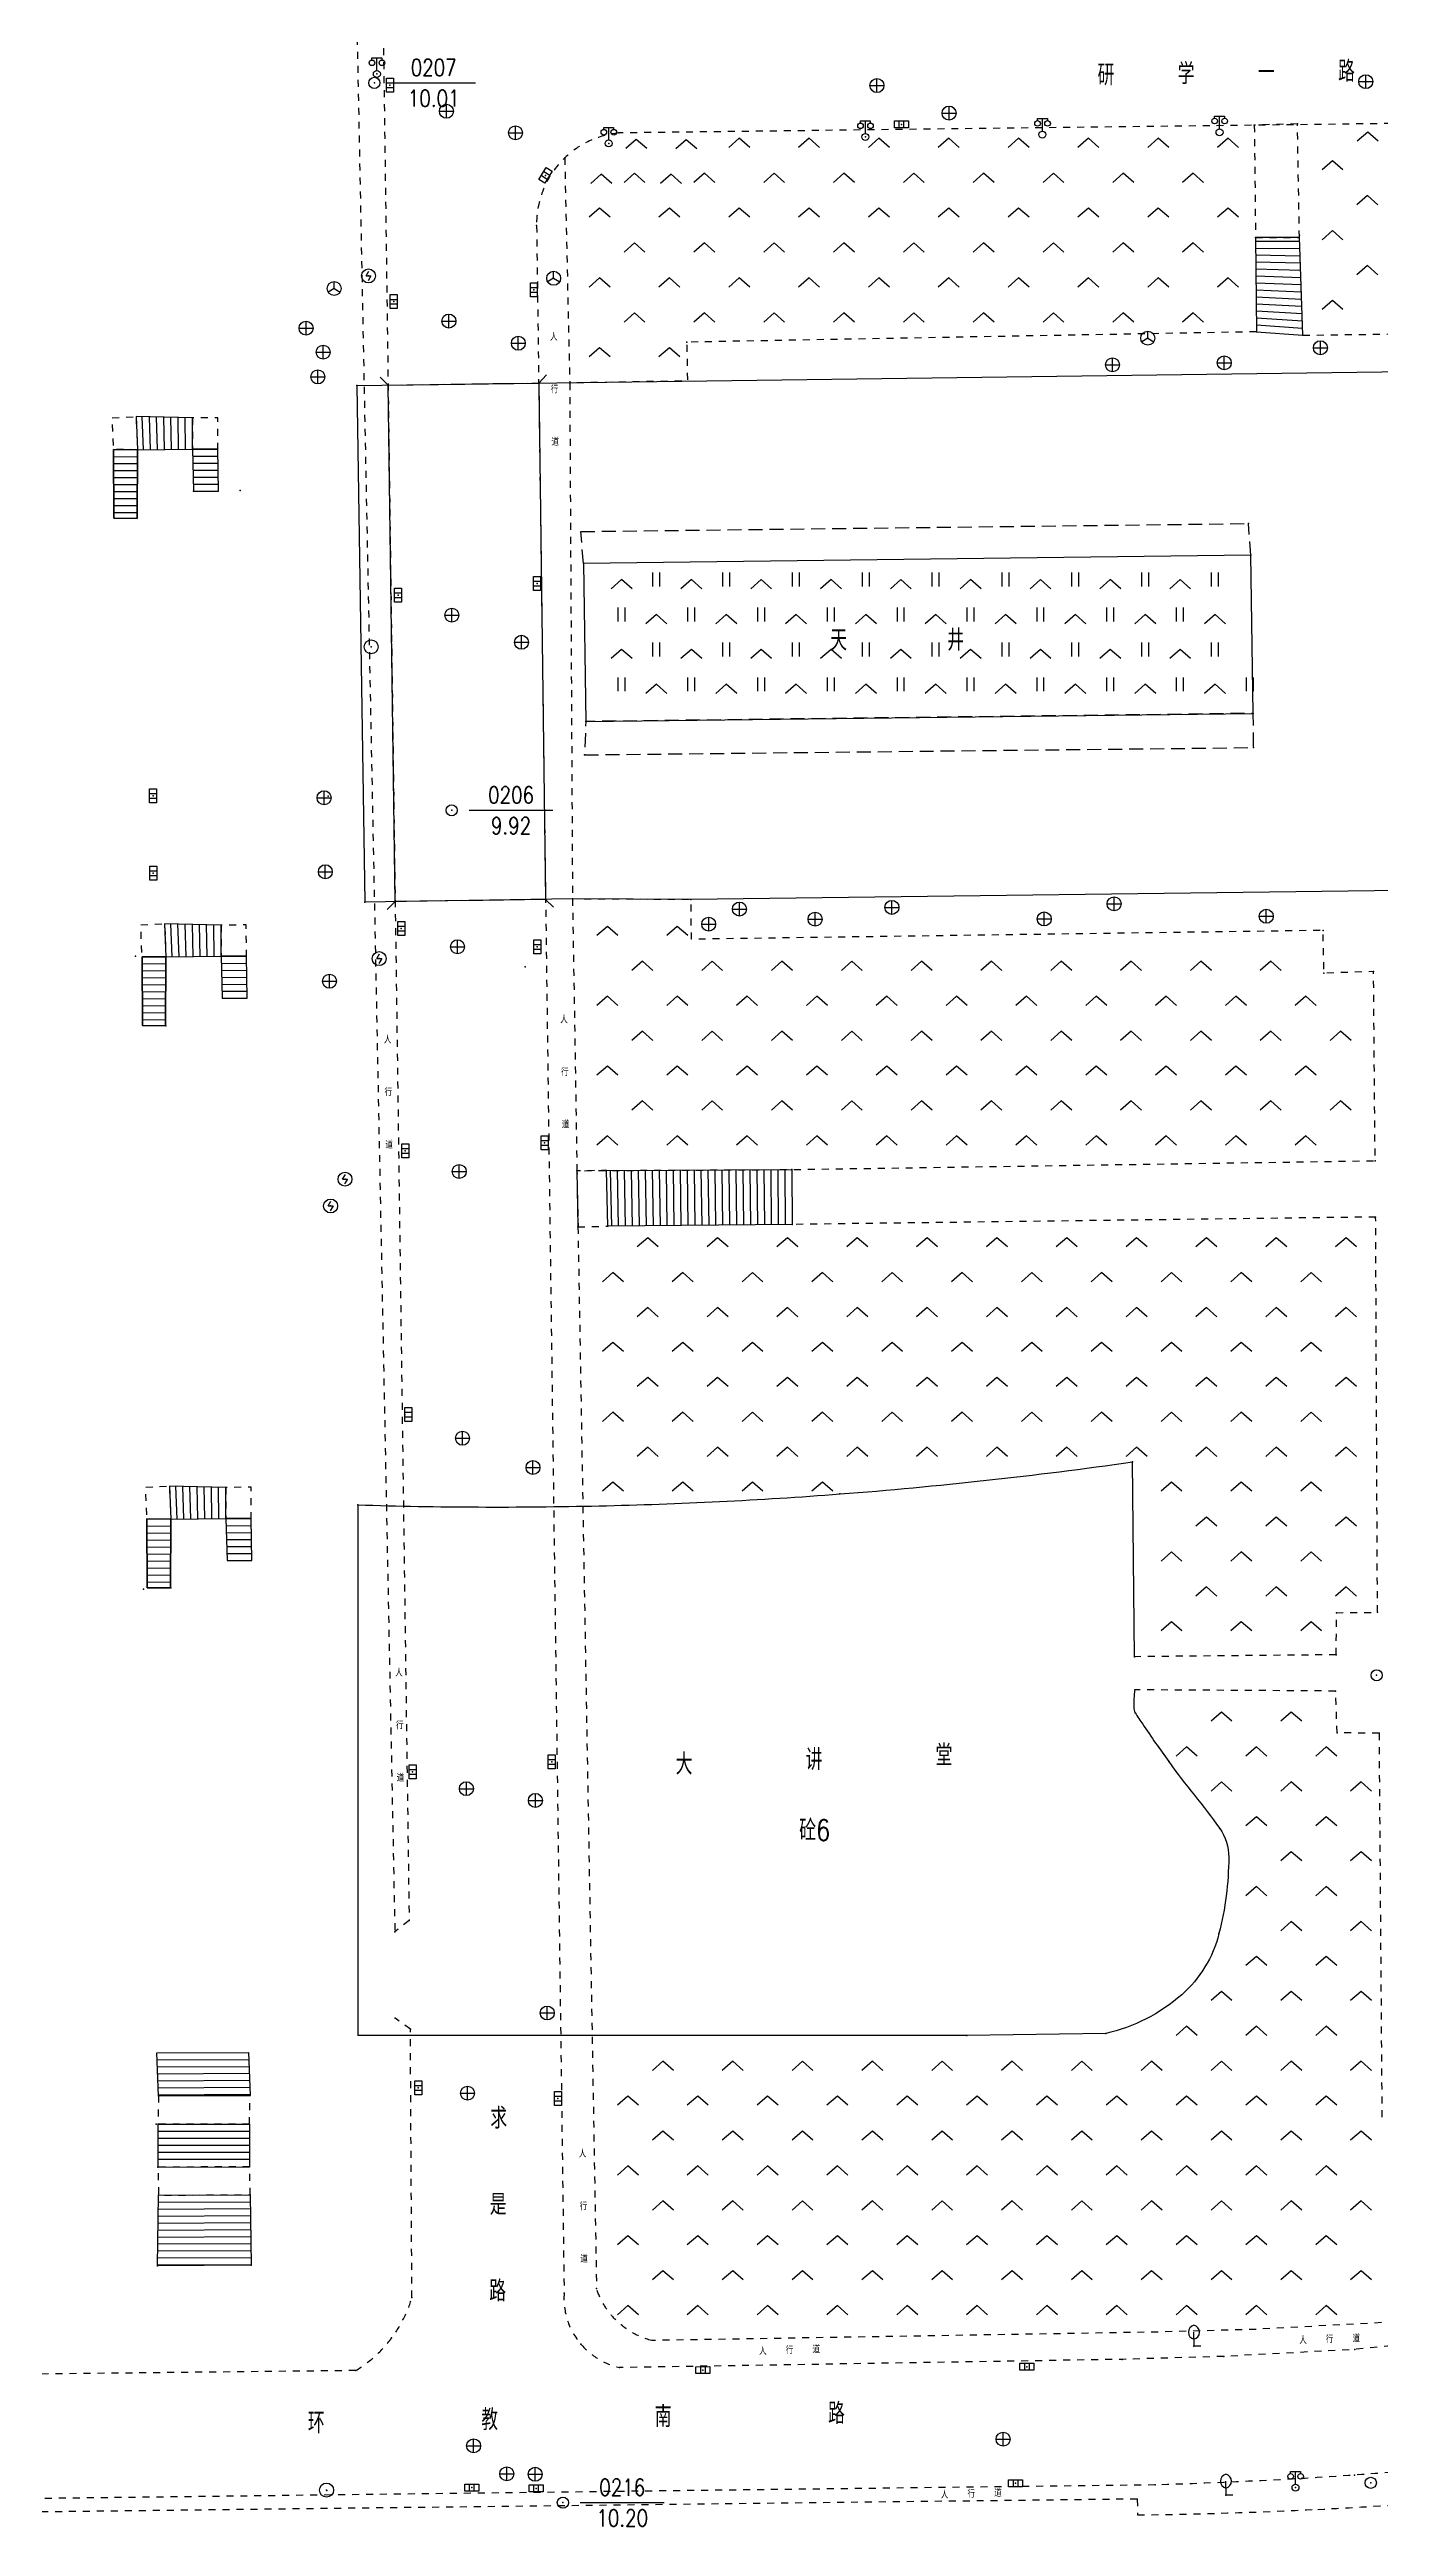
# Model space of a CAD drawing. Extents: x 940 to 2162, y 608 to 1562.
# Drawn here: x 1550 to 1645.3, y 707.8 to 885.1 of the extents above; entities that cross this region are included whole.
import ezdxf
from ezdxf.enums import TextEntityAlignment as Align

# ---------------------------------------------------------------- set-up
doc = ezdxf.new("R2010")
doc.units = 0
doc.header["$LTSCALE"] = 0.5
doc.header["$PDSIZE"] = 0.2
doc.linetypes.add('X5', pattern=[3, 2, -1])
doc.linetypes.add('X6', pattern=[2, 1, -1])
doc.layers.get('0').update_dxf_attribs({"linetype": 'CONTINUOUS'})
doc.layers.add('ASSIST', color=7, linetype='CONTINUOUS', plot=False)
for name, color, linetype in [('DLDW', 11, 'CONTINUOUS'), ('DLSS', 4, 'CONTINUOUS'), ('GXYZ', 2, 'CONTINUOUS'), ('JMD', 6, 'CONTINUOUS'), ('KZD', 1, 'CONTINUOUS'), ('ZBTZ', 3, 'CONTINUOUS'), ('ZDH', 1, 'CONTINUOUS')]:
    doc.layers.add(name, color=color, linetype=linetype)
doc.styles.add('HZ', font='rs.shx', dxfattribs={"width": 0.8, "bigfont": 'hztxt.shx'})

# ---------------------------------------------------------------- blocks, each defined once
blk = doc.blocks.new('gc041')
for p, q in [((-1, 0.5), (1, 0.5)), ((-1, -0.5), (-1, 0.5)), ((-0.33, 0.5), (-0.33, -0.5)), ((0.33, 0.5), (0.33, -0.5)), ((1, 0.5), (1, -0.5)), ((1, -0.5), (-1, -0.5))]:
    blk.add_line(p, q)
blk = doc.blocks.new('gc043')
for p, q in [((-1, 0), (1, 0)), ((0, -1), (0, 1))]:
    blk.add_line(p, q)
blk.add_circle((0, 0), 1)
blk = doc.blocks.new('gc050')
for p, q in [((-0.35, 0), (0.05, 0.69)), ((-0.35, 0), (0.35, 0)), ((0.35, 0), (-0.06, -0.69))]:
    blk.add_line(p, q)
blk.add_circle((0, 0), 1)
blk = doc.blocks.new('gc188')
blk.add_circle((0, 0), 1)
blk = doc.blocks.new('gc048')
for q in [(-0.87, -0.5), (0, 1), (0.87, -0.5)]:
    blk.add_line((0, 0), q)
blk.add_circle((0, 0), 1)
blk = doc.blocks.new('gc097')
for p, q in [((-0.7, 2), (-0.7, 2.3)), ((-0.7, 2.3), (0.7, 2.3)), ((0, 0.5), (0, 2.3)), ((0.7, 2.3), (0.7, 2))]:
    blk.add_line(p, q)
for centre, radius in [((-0.7, 1.6), 0.4), ((0, 0), 0.5), ((0.73, 1.6), 0.4)]:
    blk.add_circle(centre, radius)
blk = doc.blocks.new('gc143')
for p, q in [((0, 1), (0, 2)), ((0, 1), (0, 0)), ((1, 0), (0, 0))]:
    blk.add_line(p, q)
for centre, start, end in [((0.225, 2), 102.68038, 257.31962), ((-0.225, 2), 282.68038, 77.31962)]:
    blk.add_arc(centre, 1.025, start, end)
blk = doc.blocks.new('gc211')
for p, q in [((0, 0), (-1.5, -1.32)), ((1.5, -1.32), (0, 0))]:
    blk.add_line(p, q)
blk = doc.blocks.new('gc117')
blk.add_circle((0, 0), 0.8)
blk.add_point((0, 0))
blk = doc.blocks.new('gc121')
for p, q in [((-0.5, -1), (-0.5, 1)), ((0.5, -1), (0.5, 1))]:
    blk.add_line(p, q)

msp = doc.modelspace()

# ---------------------------------------------------------------- linework, layer by layer
at = {"linetype": 'Continuous'}
msp.add_line((1587.8, 804.82, 10.01), (1587.87, 800.8, 10.02), dxfattribs=at)
at = {"linetype": 'Continuous', "flags": 128}
for points, elevation in [([(1554.62, 856.46), (1554.64, 851.54), (1556.3, 851.53), (1556.33, 856.45)], 22.78), ([(1556.66, 820.15), (1556.68, 815.22), (1558.34, 815.21), (1558.37, 820.14)], 22.76), ([(1557.01, 779.89), (1557.03, 774.96), (1558.69, 774.95), (1558.72, 779.88)], 22.78)]:
    msp.add_lwpolyline(points, close=True, dxfattribs=dict(at, elevation=elevation))
at = {"layer": 'ASSIST', "linetype": 'Continuous', "flags": 128}
for points in [[(1636.39, 871.65), (1636.46, 864.89), (1639.78, 864.64), (1639.53, 871.65)], [(1574.27, 861.08), (1585.06, 861.22), (1585.55, 824.25), (1574.78, 824.09)], [(1558.37, 820.14), (1562.31, 820.18), (1562.31, 822.41), (1558.27, 822.5)], [(1589.92, 804.84), (1603.18, 804.91), (1603.21, 800.98), (1590.01, 800.85)], [(1557.76, 726.42), (1557.84, 731.48), (1564.4, 731.5), (1564.47, 726.46)]]:
    msp.add_lwpolyline(points, close=True, dxfattribs=at)
for points, elevation in [([(1556.33, 856.45), (1560.27, 856.49), (1560.26, 858.72), (1556.23, 858.82)], 0.02), ([(1554.64, 851.54), (1554.62, 856.46), (1556.33, 856.45), (1556.3, 851.53)], 10.16), ([(1560.27, 856.49), (1560.35, 853.48), (1562.13, 853.49), (1562.09, 856.5)], 10.16), ([(1556.68, 815.22), (1556.66, 820.15), (1558.37, 820.14), (1558.34, 815.21)], 10.14), ([(1562.31, 820.18), (1562.39, 817.17), (1564.18, 817.18), (1564.13, 820.19)], 10.14), ([(1558.72, 779.88), (1562.66, 779.92), (1562.65, 782.15), (1558.62, 782.24)], 0.02), ([(1557.03, 774.96), (1557.01, 779.89), (1558.72, 779.88), (1558.69, 774.95)], 10.16), ([(1562.66, 779.92), (1562.74, 776.91), (1564.52, 776.92), (1564.48, 779.93)], 10.16), ([(1557.84, 738.6), (1557.71, 741.67), (1564.27, 741.7), (1564.4, 738.62)], 14.38)]:
    msp.add_lwpolyline(points, close=True, dxfattribs=dict(at, elevation=elevation))
at = {"layer": 'DLSS', "linetype": 'X6'}
for p, q in [((1573.04, 951.19, 9.85), (1575.78, 751.14, 9.84)), ((1571.7, 903.93, 10.03), (1574.76, 750.33, 10)), ((1639.39, 879.78, 13.09), (1636.3, 879.69, 12.89)), ((1636.3, 879.69, 12.89), (1636.39, 871.65, 13.22)), ((1639.53, 871.65), (1639.39, 879.78, 13.09)), ((1586.92, 877.34, 9.83), (1587.28, 861.22, 11.56)), ((1584.91, 872.49, 9.89), (1586.88, 724.45, 9.89)), ((1636.39, 871.65, 13.22), (1639.53, 871.65)), ((1587.28, 861.22, 11.56), (1587.48, 824.28, 9.97)), ((1587.87, 800.8, 10.02), (1589.2, 724.79, 10.07)), ((1627.92, 709.72), (1627.94, 708.58))]:
    msp.add_line(p, q, dxfattribs=at)
at = {"layer": 'DLSS', "linetype": 'X6', "flags": 128}
for points in [[(1699.1, 880.44), (1590.79, 879.13)], [(1639.78, 864.64), (1647.67, 864.76), (1647.8, 867.96)], [(1558.37, 820.14), (1556.66, 820.15), (1556.56, 822.43), (1558.27, 822.5), (1558.37, 820.14)], [(1562.31, 822.41), (1562.31, 820.18), (1564.13, 820.19), (1564.12, 822.42), (1562.31, 822.41)], [(1587.87, 800.8), (1590.01, 800.85), (1589.92, 804.84), (1587.8, 804.82), (1587.88, 800.8)], [(1644.99, 801.51), (1603.21, 800.98)], [(1645.12, 773.21), (1644.99, 801.51)], [(1642.17, 770.17), (1642.18, 773.18), (1645.12, 773.21)], [(1642.17, 770.17), (1627.73, 770.03)], [(1642.12, 767.57), (1627.74, 767.66)], [(1645.23, 764.55), (1642.23, 764.58), (1642.12, 767.57)], [(1645.23, 764.55), (1645.44, 736.57)], [(1575.78, 751.14), (1574.76, 750.33)], [(1575.87, 743.35), (1574.79, 744.14)], [(1575.98, 724.14), (1575.87, 743.35)], [(1557.84, 738.6), (1557.79, 736.56)], [(1564.35, 736.56), (1564.4, 738.62), (1557.84, 738.6)], [(1564.35, 736.56), (1557.79, 736.56)], [(1564.4, 731.5), (1564.35, 733.51), (1557.79, 733.48), (1557.84, 731.48), (1564.4, 731.5)], [(1660.34, 723.78), (1645.8, 722.37), (1636.44, 721.87), (1629.15, 721.67), (1593.15, 721.07)], [(1571.96, 718.92), (1504.37, 718.17), (1500.28, 718.13)], [(1627.92, 709.72), (1496.26, 708.17)], [(1629.19, 710.73), (1504.77, 709.21), (1500.71, 709.2)]]:
    msp.add_lwpolyline(points, dxfattribs=at)
for points in [[(1590.79, 879.13, 0.083253), (1588.7, 878.56, 0.083253), (1586.92, 877.34, 0.103403), (1585.41, 875.12, 0.103403), (1584.91, 872.49)], [(1571.96, 718.92, 0.047682), (1573.36, 719.96, 0.047682), (1574.53, 721.25, 0.044389), (1575.38, 722.63, 0.044389), (1575.98, 724.14)], [(1586.88, 724.45, 0.096257), (1587.12, 722.51, 0.096257), (1588.08, 720.81, 0.080692), (1589.33, 719.75, 0.080692), (1590.85, 719.13)], [(1593.15, 721.07, -0.072632), (1591.64, 721.71, -0.072632), (1590.38, 722.75, -0.052461), (1589.68, 723.71, -0.052461), (1589.2, 724.79)], [(1659.09, 712.88, -0.005578), (1651.29, 712.07, -0.005578), (1643.48, 711.43, -0.00509), (1636.34, 711.01, -0.00509), (1629.19, 710.73)]]:
    msp.add_lwpolyline(points, format="xyb", dxfattribs=at)
for points, elevation in [([(1636.46, 864.89), (1595.66, 864.15), (1595.71, 861.38), (1587.28, 861.22)], 15.8), ([(1556.33, 856.45), (1554.62, 856.46), (1554.52, 858.74), (1556.23, 858.82), (1556.33, 856.45)], 0.02), ([(1560.26, 858.72), (1560.27, 856.49), (1562.09, 856.5), (1562.08, 858.73), (1560.26, 858.72)], 0.02), ([(1558.72, 779.88), (1557.01, 779.89), (1556.91, 782.17), (1558.62, 782.24), (1558.72, 779.88)], 0.02), ([(1562.65, 782.15), (1562.66, 779.92), (1564.48, 779.93), (1564.47, 782.16), (1562.65, 782.15)], 0.02), ([(1658.03, 721.83), (1643.49, 720.43), (1634.13, 719.93), (1626.85, 719.72), (1590.85, 719.13)], 10.22)]:
    msp.add_lwpolyline(points, dxfattribs=dict(at, elevation=elevation))
at = {"layer": 'DLSS', "linetype": 'X6', "elevation": 9.97, "flags": 128}
msp.add_lwpolyline([(1587.48, 824.28), (1587.8, 804.82), (1589.92, 804.84), (1603.18, 804.91), (1644.95, 805.54), (1644.84, 819.08), (1641.28, 818.97), (1641.23, 822.03), (1596, 821.4), (1595.96, 824.24)], close=True, dxfattribs=at)
at = {"layer": 'DLSS', "linetype": 'X6'}
msp.add_lwpolyline([(1663.59, 710.85, -0.005578), (1655.79, 710.04, -0.005578), (1647.98, 709.41, -0.00509), (1640.84, 708.98, -0.009185), (1627.94, 708.58)], format="xyb", dxfattribs=at)
at = {"layer": 'JMD', "linetype": 'Continuous'}
for p, q in [((1636.39, 871.65), (1636.46, 864.89)), ((1636.39, 871.39), (1639.53, 871.38)), ((1636.4, 870.89), (1639.55, 870.86)), ((1639.78, 864.64), (1639.53, 871.65)), ((1636.41, 870.39), (1639.57, 870.34)), ((1636.41, 869.89), (1639.59, 869.83)), ((1636.42, 869.39), (1639.61, 869.31)), ((1636.42, 868.89), (1639.63, 868.79)), ((1636.43, 868.39), (1639.65, 868.27)), ((1636.43, 867.89), (1639.66, 867.75)), ((1636.44, 867.39), (1639.68, 867.23)), ((1636.44, 866.89), (1639.7, 866.72)), ((1636.45, 866.39), (1639.72, 866.2)), ((1636.45, 865.89), (1639.74, 865.68)), ((1636.46, 865.39), (1639.76, 865.16)), ((1636.46, 864.89), (1639.78, 864.64)), ((1572.04, 861.05, 10.12), (1572.6, 824.06, 10.07)), ((1574.27, 861.08), (1573.7, 861.64)), ((1585.06, 861.22), (1585.62, 861.8)), ((1560.26, 858.72, 0.02), (1556.23, 858.82, 0.02)), ((1556.77, 856.46, 0.02), (1556.67, 858.81, 0.02)), ((1557.27, 856.46, 0.02), (1557.19, 858.79, 0.02)), ((1557.77, 856.47, 0.02), (1557.7, 858.78, 0.02)), ((1558.27, 856.47, 0.02), (1558.21, 858.77, 0.02)), ((1558.77, 856.48, 0.02), (1558.72, 858.76, 0.02)), ((1559.27, 856.48, 0.02), (1559.24, 858.75, 0.02)), ((1559.77, 856.49, 0.02), (1559.75, 858.74, 0.02)), ((1560.27, 856.49, 10.16), (1560.26, 858.72, 10.16)), ((1560.27, 856.49, 0.02), (1560.26, 858.72, 0.02)), ((1554.64, 851.54, 10.16), (1554.62, 856.46, 10.16)), ((1554.62, 855.96, 10.16), (1556.33, 855.95, 10.16)), ((1554.62, 855.46, 10.16), (1556.32, 855.45, 10.16)), ((1554.62, 854.96, 10.16), (1556.32, 854.95, 10.16)), ((1556.33, 856.45, 10.16), (1556.3, 851.53, 10.16)), ((1556.33, 856.45, 0.02), (1560.27, 856.49, 0.02)), ((1560.27, 856.49, 10.16), (1560.35, 853.48, 10.16)), ((1560.27, 856.48, 10.16), (1562.09, 856.49, 10.16)), ((1560.28, 855.98, 10.16), (1562.1, 855.99, 10.16)), ((1560.29, 855.48, 10.16), (1562.1, 855.49, 10.16)), ((1560.31, 854.98, 10.16), (1562.11, 854.99, 10.16)), ((1562.13, 853.49, 10.16), (1562.09, 856.5, 10.16)), ((1554.62, 854.46, 10.16), (1556.32, 854.45, 10.16)), ((1554.63, 853.96, 10.16), (1556.31, 853.95, 10.16)), ((1554.63, 853.46, 10.16), (1556.31, 853.45, 10.16)), ((1560.32, 854.48, 10.16), (1562.12, 854.49, 10.16)), ((1560.33, 853.98, 10.16), (1562.12, 853.99, 10.16)), ((1560.35, 853.48, 10.16), (1562.13, 853.49, 10.16)), ((1554.63, 852.96, 10.16), (1556.31, 852.95, 10.16)), ((1554.63, 852.46, 10.16), (1556.3, 852.45, 10.16)), ((1554.63, 851.96, 10.16), (1556.3, 851.95, 10.16)), ((1648.67, 824.91), (1595.96, 824.24, 15.66)), ((1587.48, 824.28, 9.97), (1572.6, 824.06, 10.07)), ((1574.78, 824.09), (1574.22, 823.52)), ((1585.55, 824.25), (1586.13, 823.69)), ((1595.96, 824.24, 15.66), (1587.48, 824.28, 9.97)), ((1562.31, 822.41), (1558.27, 822.5)), ((1558.81, 820.14), (1558.72, 822.49)), ((1559.31, 820.15), (1559.23, 822.48)), ((1559.81, 820.15), (1559.74, 822.47)), ((1560.31, 820.16), (1560.26, 822.46)), ((1560.81, 820.16), (1560.77, 822.44)), ((1561.31, 820.17), (1561.28, 822.43)), ((1561.81, 820.17), (1561.79, 822.42)), ((1562.31, 820.18, 10.14), (1562.31, 822.41, 10.14)), ((1562.31, 820.18), (1562.31, 822.41)), ((1556.68, 815.22, 10.14), (1556.66, 820.15, 10.14)), ((1556.66, 820.15, 10.14), (1558.37, 820.14, 10.14)), ((1556.66, 819.65, 10.14), (1558.37, 819.64, 10.14)), ((1558.37, 820.14, 10.14), (1558.34, 815.21, 10.14)), ((1558.37, 820.14), (1562.31, 820.18)), ((1562.31, 820.18, 10.14), (1562.39, 817.17, 10.14)), ((1562.31, 820.17, 10.14), (1564.13, 820.18, 10.14)), ((1562.32, 819.67, 10.14), (1564.14, 819.68, 10.14)), ((1564.18, 817.18, 10.14), (1564.13, 820.19, 10.14)), ((1556.66, 819.15, 10.14), (1558.37, 819.14, 10.14)), ((1556.67, 818.65, 10.14), (1558.36, 818.64, 10.14)), ((1556.67, 818.15, 10.14), (1558.36, 818.14, 10.14)), ((1556.67, 817.65, 10.14), (1558.36, 817.64, 10.14)), ((1562.34, 819.17, 10.14), (1564.15, 819.18, 10.14)), ((1562.35, 818.67, 10.14), (1564.15, 818.68, 10.14)), ((1562.36, 818.17, 10.14), (1564.16, 818.18, 10.14)), ((1562.38, 817.67, 10.14), (1564.17, 817.68, 10.14)), ((1556.67, 817.15, 10.14), (1558.36, 817.14, 10.14)), ((1556.67, 816.65, 10.14), (1558.35, 816.64, 10.14)), ((1556.68, 816.15, 10.14), (1558.35, 816.14, 10.14)), ((1562.39, 817.17, 10.14), (1564.18, 817.18, 10.14)), ((1556.68, 815.65, 10.14), (1558.35, 815.64, 10.14)), ((1589.92, 804.84), (1603.18, 804.91)), ((1590.18, 804.84), (1590.26, 800.85)), ((1590.68, 804.84), (1590.76, 800.85)), ((1591.18, 804.85), (1591.26, 800.86)), ((1591.68, 804.85), (1591.75, 800.86)), ((1592.18, 804.85), (1592.25, 800.87)), ((1592.68, 804.85), (1592.75, 800.87)), ((1593.18, 804.86), (1593.25, 800.88)), ((1593.68, 804.86), (1593.75, 800.88)), ((1594.18, 804.86), (1594.24, 800.89)), ((1594.68, 804.87), (1594.74, 800.89)), ((1595.18, 804.87), (1595.24, 800.9)), ((1595.68, 804.87), (1595.74, 800.9)), ((1596.18, 804.87), (1596.24, 800.91)), ((1596.68, 804.88), (1596.73, 800.92)), ((1597.18, 804.88), (1597.23, 800.92)), ((1597.68, 804.88), (1597.73, 800.93)), ((1598.18, 804.88), (1598.23, 800.93)), ((1598.68, 804.89), (1598.73, 800.94)), ((1599.18, 804.89), (1599.22, 800.94)), ((1599.68, 804.89), (1599.72, 800.95)), ((1600.18, 804.89), (1600.22, 800.95)), ((1600.68, 804.9), (1600.72, 800.96)), ((1601.18, 804.9), (1601.22, 800.96)), ((1601.68, 804.9), (1601.71, 800.97)), ((1602.18, 804.9), (1602.21, 800.97)), ((1602.68, 804.91), (1602.71, 800.98)), ((1603.18, 804.91), (1603.21, 800.98)), ((1603.21, 800.98), (1590.01, 800.85)), ((1562.65, 782.15, 0.02), (1558.62, 782.24, 0.02)), ((1559.16, 779.88, 0.02), (1559.07, 782.23, 0.02)), ((1559.66, 779.89, 0.02), (1559.58, 782.22, 0.02)), ((1560.16, 779.89, 0.02), (1560.09, 782.21, 0.02)), ((1560.66, 779.9, 0.02), (1560.6, 782.19, 0.02)), ((1561.16, 779.9, 0.02), (1561.11, 782.18, 0.02)), ((1561.66, 779.91, 0.02), (1561.63, 782.17, 0.02)), ((1562.16, 779.91, 0.02), (1562.14, 782.16, 0.02)), ((1562.66, 779.92, 10.16), (1562.65, 782.15, 10.16)), ((1562.66, 779.92, 0.02), (1562.65, 782.15, 0.02)), ((1572.11, 780.9), (1572.11, 742.92)), ((1557.03, 774.96, 10.16), (1557.01, 779.89, 10.16)), ((1557.01, 779.39, 10.16), (1558.72, 779.38, 10.16)), ((1557.01, 778.89, 10.16), (1558.71, 778.88, 10.16)), ((1558.72, 779.88, 10.16), (1558.69, 774.95, 10.16)), ((1558.72, 779.88, 0.02), (1562.66, 779.92, 0.02)), ((1562.66, 779.92, 10.16), (1562.74, 776.91, 10.16)), ((1562.66, 779.91, 10.16), (1564.48, 779.92, 10.16)), ((1562.67, 779.41, 10.16), (1564.49, 779.42, 10.16)), ((1562.68, 778.91, 10.16), (1564.49, 778.92, 10.16)), ((1564.52, 776.92, 10.16), (1564.48, 779.93, 10.16)), ((1557.01, 778.39, 10.16), (1558.71, 778.38, 10.16)), ((1557.01, 777.89, 10.16), (1558.71, 777.88, 10.16)), ((1557.02, 777.39, 10.16), (1558.7, 777.38, 10.16)), ((1557.02, 776.89, 10.16), (1558.7, 776.88, 10.16)), ((1562.7, 778.41, 10.16), (1564.5, 778.42, 10.16)), ((1562.71, 777.91, 10.16), (1564.51, 777.92, 10.16)), ((1562.72, 777.41, 10.16), (1564.51, 777.42, 10.16)), ((1562.74, 776.91, 10.16), (1564.52, 776.92, 10.16)), ((1557.02, 776.39, 10.16), (1558.7, 776.38, 10.16)), ((1557.02, 775.89, 10.16), (1558.7, 775.87, 10.16)), ((1557.02, 775.39, 10.16), (1558.69, 775.37, 10.16)), ((1557.71, 741.67, 14.38), (1564.27, 741.7, 14.38)), ((1615.71, 742.92, 16.06), (1572.11, 742.92, 6.03)), ((1625.66, 743.05, 16.1), (1615.71, 742.92, 16.06)), ((1557.73, 741.17, 14.38), (1564.29, 741.2, 14.38)), ((1557.75, 740.67, 14.38), (1564.31, 740.7, 14.38)), ((1557.77, 740.17, 14.38), (1564.33, 740.2, 14.38)), ((1557.79, 739.67, 14.38), (1564.35, 739.7, 14.38)), ((1557.82, 739.17, 14.38), (1564.38, 739.2, 14.38)), ((1557.84, 738.67, 14.38), (1564.4, 738.7, 14.38)), ((1557.84, 738.6, 27.11), (1564.4, 738.62, 27.11)), ((1557.79, 736.56), (1564.35, 736.56)), ((1557.79, 736.56), (1557.79, 733.48)), ((1557.79, 736.06), (1564.35, 736.06)), ((1564.35, 736.56), (1564.35, 733.49)), ((1557.79, 735.56), (1564.35, 735.56)), ((1557.79, 735.06), (1564.35, 735.06)), ((1557.79, 734.56), (1564.35, 734.56)), ((1557.79, 734.06), (1564.35, 734.06)), ((1557.79, 733.48, 12.73), (1564.35, 733.51, 12.73)), ((1557.76, 726.42), (1557.84, 731.48)), ((1557.83, 730.98), (1564.41, 731)), ((1557.84, 731.48), (1564.4, 731.5)), ((1564.4, 731.5), (1564.47, 726.46)), ((1557.8, 728.98), (1564.43, 729.01)), ((1557.81, 729.98), (1564.42, 730.01)), ((1557.81, 729.48), (1564.43, 729.51)), ((1557.82, 730.48), (1564.41, 730.51)), ((1557.77, 727.48), (1564.46, 727.52)), ((1557.78, 727.98), (1564.45, 728.01)), ((1557.79, 728.48), (1564.44, 728.51)), ((1557.76, 726.48), (1564.47, 726.52)), ((1557.77, 726.98), (1564.46, 727.02))]:
    msp.add_line(p, q, dxfattribs=at)
at = {"layer": 'JMD', "linetype": 'X5'}
for p, q in [((1574.27, 861.08), (1585.06, 861.22)), ((1588.08, 850.59, 15.88), (1635.88, 851.16, 15.88)), ((1588.26, 848.31), (1588.08, 850.59, 15.88)), ((1636.05, 848.89), (1635.88, 851.16, 15.88)), ((1585.55, 824.25), (1574.78, 824.09))]:
    msp.add_line(p, q, dxfattribs=at)
at = {"layer": 'JMD', "linetype": 'Continuous', "elevation": 10.12, "flags": 128}
msp.add_lwpolyline([(1572.04, 861.05), (1711.67, 862.91), (1712.17, 825.76), (1648.67, 824.91)], dxfattribs=at)
at = {"layer": 'JMD', "linetype": 'Continuous', "flags": 128}
msp.add_lwpolyline([(1588.43, 836.99), (1636.23, 837.57), (1636.05, 848.89), (1588.26, 848.31)], close=True, dxfattribs=at)
at = {"layer": 'JMD', "linetype": 'X5', "flags": 128}
msp.add_lwpolyline([(1588.34, 834.6), (1636.25, 835.12), (1636.23, 837.57), (1588.43, 836.99)], close=True, dxfattribs=at)
at = {"layer": 'JMD', "linetype": 'Continuous', "flags": 128}
for points in [[(1572.11, 780.9, 0.01345), (1589.38, 780.83, 0.01345), (1606.63, 781.68, 0.008208), (1617.12, 782.66, 0.008208), (1627.58, 783.98)], [(1627.74, 767.66, 0.039857), (1627.67, 766.4, 0.130376), (1627.77, 766.02, 0.016001), (1628.31, 765.19, 0.004844), (1630.17, 762.52, 0.01534), (1632.01, 760.12, -0.015526), (1633.82, 757.74, -0.157726), (1634.47, 755.67, -0.060741), (1633.77, 750.2, -0.150951), (1631.1, 745.83, -0.125803), (1625.66, 743.05)]]:
    msp.add_lwpolyline(points, format="xyb", dxfattribs=at)
msp.add_lwpolyline([(1627.73, 770.03), (1627.58, 783.98)], dxfattribs=at)
at = {"layer": 'KZD', "linetype": 'Continuous'}
for p, q in [((1574.54, 882.71), (1580.54, 882.71)), ((1580.08, 830.63), (1586.08, 830.63)), ((1588.04, 709.46), (1594.04, 709.46))]:
    msp.add_line(p, q, dxfattribs=at)
at = {"layer": 'ZDH', "linetype": 'Continuous'}
for p in [(1573.47, 883.35, 10.01), (1574.41, 882.55), (1609.28, 882.52, 11.14), (1644.28, 882.8, 13.44), (1578.44, 880.66, 9.91), (1578.45, 880.68, 9.9), (1611.03, 879.74, 11.25), (1614.44, 880.55, 11.46), (1636.3, 879.69, 12.89), (1639.39, 879.78, 13.09), (1583.39, 879.13, 9.91), (1583.4, 879.14, 9.89), (1590.07, 878.38, 10.28), (1590.79, 879.13, 9.99), (1608.45, 878.84, 10.46), (1585.55, 876.09, 9.82), (1586.92, 877.34, 9.83), (1584.91, 872.49, 9.89), (1636.39, 871.65, 13.22), (1639.53, 871.82, 13.23), (1570.41, 867.99, 10.13), (1572.87, 868.89, 10.03), (1584.71, 867.89, 9.85), (1586.13, 868.72, 10.07), (1574.68, 867.05), (1578.63, 865.66, 9.93), (1568.4, 865.15, 10.13), (1583.6, 864.07, 9.88), (1595.66, 864.15, 15.65), (1628.67, 864.43, 15.74), (1636.46, 864.89, 15.8), (1639.78, 864.64, 15.72), (1641.03, 863.75, 15.73), (1569.63, 863.43, 10.13), (1626.15, 862.53, 15.74), (1634.15, 862.67, 15.76), (1569.24, 861.66, 10.13), (1572.04, 861.05, 10.12), (1587.28, 861.22, 11.56), (1560.35, 853.48, 10.16), (1563.68, 853.52, 10.18), (1635.88, 851.16, 15.88), (1635.88, 851.16, 15.88), (1636.05, 848.89, 15.9), (1636.05, 848.89, 15.9), (1574.99, 846.03), (1584.94, 846.87, 9.81), (1578.83, 844.59, 9.93), (1578.84, 844.6, 9.92), (1583.83, 842.66, 9.85), (1573.06, 842.33, 10.01), (1636.23, 837.57, 16.03), (1636.23, 837.57, 16.03), (1588.43, 836.99, 16.01), (1588.43, 836.99, 16.01), (1588.34, 834.6, 16.02), (1588.34, 834.6, 16.02), (1636.25, 835.12, 16.05), (1636.25, 835.12, 16.05), (1557.45, 831.67, 10.11), (1569.69, 831.53, 10.1), (1569.98, 831.65, 11.44), (1557.46, 826.12, 10.13), (1557.46, 826.12, 10.13), (1569.78, 826.23, 10.09), (1572.6, 824.06, 10.07), (1587.48, 824.28, 9.97), (1595.96, 824.24, 15.66), (1599.43, 823.56, 15.66), (1610.35, 823.68, 15.69), (1626.26, 823.93, 15.67), (1637.16, 823.04, 15.68), (1575.21, 822.16, 0.01), (1575.22, 822.17), (1597.23, 822.48, 15.6), (1604.85, 822.84, 15.67), (1621.26, 822.85, 15.65), (1641.23, 822.03, 15.66), (1556.19, 820.18, 10.12), (1573.64, 820.01, 10.01), (1579.24, 820.86, 9.91), (1584.1, 819.43, 9.88), (1584.95, 820.85, 9.83), (1570.08, 818.39, 10.08), (1641.28, 818.97, 15.84), (1644.84, 819.08, 15.63), (1558.37, 815.21, 10.14), (1575.5, 806.24, 9.8), (1585.48, 806.82, 9.86), (1644.95, 805.54, 15.74), (1571.19, 804.22, 10.02), (1579.37, 804.77, 9.93), (1587.8, 804.82, 10.01), (1589.92, 804.84, 10.07), (1603.18, 804.91, 15.55), (1570.16, 802.3, 10.05), (1587.87, 800.8, 10.02), (1590.01, 800.85, 10.09), (1603.21, 800.98, 15.56), (1644.99, 801.51, 15.76), (1575.47, 787.35, 9.84), (1579.6, 785.67, 9.93), (1627.58, 783.98, 16.09), (1584.65, 783.58, 9.88), (1572.11, 780.9, 10.07), (1606.63, 781.68, 16.11), (1556.75, 774.87, 10.15), (1558.72, 774.95, 10.16), (1642.18, 773.18, 15.59), (1645.12, 773.21, 15.65), (1627.73, 770.03, 16.08), (1642.17, 770.17, 15.61), (1627.74, 767.66, 16.1), (1642.12, 767.57, 15.62), (1627.77, 766.02, 16.76), (1642.23, 764.58, 15.64), (1645.23, 764.55, 15.66), (1576.03, 761.79, 9.86), (1585.99, 762.5, 9.81), (1630.17, 762.52, 16.11), (1579.88, 760.58, 9.91), (1584.82, 759.74, 9.84), (1633.82, 757.74, 16.11), (1574.76, 750.33, 10), (1575.78, 751.14, 9.84), (1633.77, 750.2, 16.08), (1574.79, 744.14, 9.98), (1575.87, 743.35, 9.87), (1585.67, 744.52, 9.86), (1615.71, 742.92, 16.06), (1625.66, 743.05, 16.11), (1557.84, 738.6, 14.38), (1557.84, 738.6, 14.38), (1576.43, 739.17, 9.87), (1579.96, 738.78, 9.94), (1586.43, 738.39, 9.85), (1557.66, 736.56, 14.39), (1557.66, 736.56, 14.39), (1557.79, 733.48, 12.73), (1557.79, 733.48, 12.73), (1557.84, 731.48, 12.72), (1557.84, 731.48, 12.72), (1564.4, 731.5, 12.7), (1564.4, 731.5, 12.7), (1557.76, 726.42, 10.14), (1557.76, 726.42, 10.14), (1564.47, 726.46, 10.16), (1564.47, 726.46, 10.16), (1575.98, 724.14, 9.85), (1575.98, 724.14, 9.85), (1586.88, 724.45, 9.89), (1586.88, 724.45, 9.89), (1589.2, 724.79, 10.07), (1589.2, 724.79, 10.07), (1590.38, 722.75, 10.07), (1590.38, 722.75, 10.07), (1574.53, 721.25, 9.85), (1574.53, 721.25, 9.85), (1588.08, 720.81, 9.86), (1588.08, 720.81, 9.86), (1631.98, 720.66, 10.12), (1631.98, 720.66, 10.12), (1643.49, 720.43, 9.86), (1643.49, 720.43, 9.86), (1571.96, 718.92, 9.82), (1571.96, 718.92, 9.82), (1590.85, 719.13, 9.78), (1590.85, 719.13, 9.78), (1596.81, 718.95, 9.74), (1596.81, 718.95, 9.74), (1620.02, 719.19, 9.75), (1620.02, 719.19, 9.75), (1626.85, 719.72, 9.78), (1626.85, 719.72, 9.78), (1634.13, 719.93, 9.78), (1634.13, 719.93, 9.78), (1580.4, 713.53, 9.87), (1580.4, 713.53, 9.87), (1618.31, 714.01, 9.79), (1618.31, 714.01, 9.79), (1582.77, 711.52, 9.82), (1582.77, 711.52, 9.82), (1584.81, 711.49, 9.83), (1584.81, 711.49, 9.83), (1643.48, 711.43, 9.82), (1643.48, 711.43, 9.82), (1569.87, 710.36, 9.87), (1569.87, 710.36, 9.87), (1569.9, 710.32, 9.86), (1580.27, 710.54, 9.82), (1580.27, 710.54, 9.82), (1584.88, 710.48, 9.81), (1584.88, 710.48, 9.81), (1619.21, 710.85, 9.77), (1619.21, 710.85, 9.77), (1627.92, 709.72, 10.14), (1627.92, 709.72, 10.14), (1629.19, 710.73, 9.78), (1629.19, 710.73, 9.78), (1634.27, 710, 10.16), (1634.27, 710, 10.16), (1639.25, 710.54, 9.93), (1639.25, 710.54, 9.93)]:
    msp.add_point(p, dxfattribs=at)

# ---------------------------------------------------------------- block references
at = {"layer": 'DLDW', "linetype": 'Continuous', "xscale": 0.5, "yscale": 0.5}
for p in [(1573.47, 883.35, 10.01), (1608.45, 878.84, 10.46), (1621.13, 879.01, 10.46), (1633.81, 879.18, 10.46), (1590.07, 878.38, 10.28), (1639.25, 710.54, 9.93)]:
    msp.add_blockref('gc097', p, dxfattribs=at)
at = {"layer": 'GXYZ', "linetype": 'Continuous', "xscale": 0.5, "yscale": 0.5}
for name, p in [('gc043', (1644.28, 882.8, 13.44)), ('gc043', (1609.28, 882.52, 11.14)), ('gc043', (1578.45, 880.68, 9.9)), ('gc043', (1583.4, 879.14, 9.89)), ('gc043', (1614.44, 880.55, 11.46)), ('gc050', (1572.87, 868.89, 10.03)), ('gc048', (1586.13, 868.72, 10.07)), ('gc048', (1570.41, 867.99, 10.13)), ('gc043', (1568.4, 865.15, 10.13)), ('gc043', (1578.63, 865.66, 9.93)), ('gc043', (1569.63, 863.43, 10.13)), ('gc043', (1583.6, 864.07, 9.88)), ('gc048', (1628.67, 864.43, 15.74)), ('gc043', (1641.03, 863.75, 15.73)), ('gc043', (1569.24, 861.66, 10.13)), ('gc043', (1626.15, 862.53, 15.74)), ('gc043', (1634.15, 862.67, 15.76)), ('gc043', (1578.84, 844.6, 9.92)), ('gc188', (1573.06, 842.33, 10.01)), ('gc043', (1583.83, 842.66, 9.85)), ('gc043', (1569.69, 831.53, 10.1)), ('gc043', (1569.78, 826.23, 10.09)), ('gc043', (1597.23, 822.48, 15.6)), ('gc043', (1599.43, 823.56, 15.66)), ('gc043', (1604.85, 822.84, 15.67)), ('gc043', (1610.35, 823.68, 15.69)), ('gc043', (1621.26, 822.85, 15.65)), ('gc043', (1626.26, 823.93, 15.67)), ('gc043', (1637.16, 823.04, 15.68)), ('gc043', (1579.24, 820.86, 9.91)), ('gc050', (1573.64, 820.01, 10.01)), ('gc043', (1570.08, 818.39, 10.08)), ('gc043', (1579.37, 804.77, 9.93)), ('gc050', (1571.19, 804.22, 10.02)), ('gc050', (1570.16, 802.3, 10.05)), ('gc043', (1579.6, 785.67, 9.93)), ('gc043', (1584.65, 783.58, 9.88)), ('gc043', (1579.88, 760.58, 9.91)), ('gc043', (1584.82, 759.74, 9.84)), ('gc043', (1585.67, 744.52, 9.86)), ('gc043', (1579.96, 738.78, 9.94)), ('gc043', (1580.4, 713.53, 9.87)), ('gc043', (1618.31, 714.01, 9.79)), ('gc043', (1582.77, 711.52, 9.82)), ('gc043', (1584.81, 711.49, 9.83)), ('gc188', (1569.87, 710.36, 9.87))]:
    msp.add_blockref(name, p, dxfattribs=at)
at = {"layer": 'GXYZ', "linetype": 'Continuous', "yscale": 0.5, "zscale": 0.5}
for p, xscale, rotation in [((1574.41, 882.55), 0.5, 90), ((1611.03, 879.74, 11.25), 0.5, 180), ((1585.55, 876.09, 9.82), 0.5, 58.42188965353406), ((1574.68, 867.05), 0.5, 90), ((1584.71, 867.89, 9.85), 0.5, 90), ((1574.99, 846.03), 0.5, 90), ((1584.94, 846.87, 9.81), 0.5, 90), ((1557.45, 831.67, 10.11), 0.5, 90), ((1557.46, 826.12, 10.13), 0.5, 90), ((1575.22, 822.17), 0.5, 90), ((1584.95, 820.85, 9.83), 0.5, 90), ((1585.48, 806.82, 9.86), 0.5, 90), ((1575.5, 806.24, 9.8), 0.5, 90), ((1575.73, 787.38), 0.5, 90), ((1585.99, 762.5, 9.81), 0.5, 90), ((1576.03, 761.79, 9.86), 0.5, 90), ((1576.43, 739.17, 9.87), 0.5, 90), ((1586.43, 738.39, 9.85), 0.5, 90), ((1596.81, 718.95, 9.74), 0.4999999999999999, 0.3491714269316069), ((1580.27, 710.54, 9.82), 0.5, 180), ((1584.88, 710.48, 9.81), 0.5, 180)]:
    msp.add_blockref('gc041', p, dxfattribs=dict(at, xscale=xscale, rotation=rotation))
at = {"layer": 'GXYZ', "linetype": 'Continuous', "xscale": 0.5, "yscale": 0.5, "zscale": 0.5}
for p in [(1620.02, 719.19, 9.75), (1619.21, 710.85, 9.77)]:
    msp.add_blockref('gc041', p, dxfattribs=at)
at = {"layer": 'KZD', "linetype": 'Continuous', "xscale": 0.5, "yscale": 0.5}
for p in [(1573.29, 882.71, 10.01), (1578.83, 830.63, 9.92), (1645.06, 768.7, 15.69), (1644.64, 710.88, 10.02), (1586.79, 709.46, 10.2)]:
    msp.add_blockref('gc117', p, dxfattribs=at)
at = {"layer": 'ZBTZ', "linetype": 'Continuous', "xscale": 0.5, "yscale": 0.5}
for name, p in [('gc211', (1592.04, 878.67)), ('gc211', (1595.63, 878.64)), ('gc211', (1599.42, 878.75)), ('gc211', (1604.42, 878.75)), ('gc211', (1609.42, 878.75)), ('gc211', (1614.42, 878.75)), ('gc211', (1619.42, 878.75)), ('gc211', (1624.42, 878.75)), ('gc211', (1629.42, 878.75)), ('gc211', (1634.42, 878.75)), ('gc211', (1644.42, 879.19)), ('gc211', (1589.54, 876.17)), ('gc211', (1591.92, 876.25)), ('gc211', (1594.54, 876.17)), ('gc211', (1596.92, 876.25)), ('gc211', (1601.92, 876.25)), ('gc211', (1606.92, 876.25)), ('gc211', (1611.92, 876.25)), ('gc211', (1616.92, 876.25)), ('gc211', (1621.92, 876.25)), ('gc211', (1626.92, 876.25)), ('gc211', (1631.92, 876.25)), ('gc211', (1641.9, 877.14)), ('gc211', (1644.4, 874.64)), ('gc211', (1589.42, 873.75)), ('gc211', (1594.42, 873.75)), ('gc211', (1599.42, 873.75)), ('gc211', (1604.42, 873.75)), ('gc211', (1609.42, 873.75)), ('gc211', (1614.42, 873.75)), ('gc211', (1619.42, 873.75)), ('gc211', (1624.42, 873.75)), ('gc211', (1629.42, 873.75)), ('gc211', (1634.42, 873.75)), ('gc211', (1591.92, 871.25)), ('gc211', (1596.92, 871.25)), ('gc211', (1601.92, 871.25)), ('gc211', (1606.92, 871.25)), ('gc211', (1611.92, 871.25)), ('gc211', (1616.92, 871.25)), ('gc211', (1621.92, 871.25)), ('gc211', (1626.92, 871.25)), ('gc211', (1631.92, 871.25)), ('gc211', (1641.9, 872.14)), ('gc211', (1644.4, 869.64)), ('gc211', (1589.42, 868.75)), ('gc211', (1594.42, 868.75)), ('gc211', (1599.42, 868.75)), ('gc211', (1604.42, 868.75)), ('gc211', (1609.42, 868.75)), ('gc211', (1614.42, 868.75)), ('gc211', (1619.42, 868.75)), ('gc211', (1624.42, 868.75)), ('gc211', (1629.42, 868.75)), ('gc211', (1634.42, 868.75)), ('gc211', (1591.92, 866.25)), ('gc211', (1596.92, 866.25)), ('gc211', (1601.92, 866.25)), ('gc211', (1606.92, 866.25)), ('gc211', (1611.92, 866.25)), ('gc211', (1616.92, 866.25)), ('gc211', (1621.92, 866.25)), ('gc211', (1626.92, 866.25)), ('gc211', (1631.92, 866.25)), ('gc211', (1641.9, 867.14)), ('gc211', (1589.42, 863.75)), ('gc211', (1594.42, 863.75)), ('gc211', (1590.99, 847.15)), ('gc121', (1593.49, 847.15)), ('gc211', (1595.99, 847.15)), ('gc121', (1598.49, 847.15)), ('gc211', (1600.99, 847.15)), ('gc121', (1603.49, 847.15)), ('gc211', (1605.99, 847.15)), ('gc121', (1608.49, 847.15)), ('gc211', (1610.99, 847.15)), ('gc121', (1613.49, 847.15)), ('gc211', (1615.99, 847.15)), ('gc121', (1618.49, 847.15)), ('gc211', (1620.99, 847.15)), ('gc121', (1623.49, 847.15)), ('gc211', (1625.99, 847.15)), ('gc121', (1628.49, 847.15)), ('gc211', (1630.99, 847.15)), ('gc121', (1633.49, 847.15)), ('gc121', (1590.99, 844.65)), ('gc211', (1593.49, 844.65)), ('gc121', (1595.99, 844.65)), ('gc211', (1598.49, 844.65)), ('gc121', (1600.99, 844.65)), ('gc211', (1603.49, 844.65)), ('gc121', (1605.99, 844.65)), ('gc211', (1608.49, 844.65)), ('gc121', (1610.99, 844.65)), ('gc211', (1613.49, 844.65)), ('gc121', (1615.99, 844.65)), ('gc211', (1618.49, 844.65)), ('gc121', (1620.99, 844.65)), ('gc211', (1623.49, 844.65)), ('gc121', (1625.99, 844.65)), ('gc211', (1628.49, 844.65)), ('gc121', (1630.99, 844.65)), ('gc211', (1633.49, 844.65)), ('gc121', (1593.49, 842.15)), ('gc121', (1598.49, 842.15)), ('gc121', (1603.49, 842.15)), ('gc121', (1608.49, 842.15)), ('gc121', (1613.49, 842.15)), ('gc121', (1618.49, 842.15)), ('gc121', (1623.49, 842.15)), ('gc121', (1628.49, 842.15)), ('gc121', (1633.49, 842.15)), ('gc211', (1590.99, 842.15)), ('gc211', (1595.99, 842.15)), ('gc211', (1600.99, 842.15)), ('gc211', (1605.99, 842.15)), ('gc211', (1610.99, 842.15)), ('gc211', (1615.99, 842.15)), ('gc211', (1620.99, 842.15)), ('gc211', (1625.99, 842.15)), ('gc211', (1630.99, 842.15)), ('gc121', (1590.99, 839.65)), ('gc211', (1593.49, 839.65)), ('gc121', (1595.99, 839.65)), ('gc211', (1598.49, 839.65)), ('gc121', (1600.99, 839.65)), ('gc211', (1603.49, 839.65)), ('gc121', (1605.99, 839.65)), ('gc211', (1608.49, 839.65)), ('gc121', (1610.99, 839.65)), ('gc211', (1613.49, 839.65)), ('gc121', (1615.99, 839.65)), ('gc211', (1618.49, 839.65)), ('gc121', (1620.99, 839.65)), ('gc211', (1623.49, 839.65)), ('gc121', (1625.99, 839.65)), ('gc211', (1628.49, 839.65)), ('gc121', (1630.99, 839.65)), ('gc211', (1633.49, 839.65)), ('gc121', (1635.99, 839.65)), ('gc211', (1589.98, 822.32)), ('gc211', (1594.98, 822.32)), ('gc211', (1592.48, 819.82)), ('gc211', (1597.48, 819.82)), ('gc211', (1602.48, 819.82)), ('gc211', (1607.48, 819.82)), ('gc211', (1612.48, 819.82)), ('gc211', (1617.48, 819.82)), ('gc211', (1622.48, 819.82)), ('gc211', (1627.48, 819.82)), ('gc211', (1632.48, 819.82)), ('gc211', (1637.48, 819.82)), ('gc211', (1589.98, 817.32)), ('gc211', (1594.98, 817.32)), ('gc211', (1599.98, 817.32)), ('gc211', (1604.98, 817.32)), ('gc211', (1609.98, 817.32)), ('gc211', (1614.98, 817.32)), ('gc211', (1619.98, 817.32)), ('gc211', (1624.98, 817.32)), ('gc211', (1629.98, 817.32)), ('gc211', (1634.98, 817.32)), ('gc211', (1639.98, 817.32)), ('gc211', (1592.48, 814.82)), ('gc211', (1597.48, 814.82)), ('gc211', (1602.48, 814.82)), ('gc211', (1607.48, 814.82)), ('gc211', (1612.48, 814.82)), ('gc211', (1617.48, 814.82)), ('gc211', (1622.48, 814.82)), ('gc211', (1627.48, 814.82)), ('gc211', (1632.48, 814.82)), ('gc211', (1637.48, 814.82)), ('gc211', (1642.48, 814.82)), ('gc211', (1589.98, 812.32)), ('gc211', (1594.98, 812.32)), ('gc211', (1599.98, 812.32)), ('gc211', (1604.98, 812.32)), ('gc211', (1609.98, 812.32)), ('gc211', (1614.98, 812.32)), ('gc211', (1619.98, 812.32)), ('gc211', (1624.98, 812.32)), ('gc211', (1629.98, 812.32)), ('gc211', (1634.98, 812.32)), ('gc211', (1639.98, 812.32)), ('gc211', (1592.48, 809.82)), ('gc211', (1597.48, 809.82)), ('gc211', (1602.48, 809.82)), ('gc211', (1607.48, 809.82)), ('gc211', (1612.48, 809.82)), ('gc211', (1617.48, 809.82)), ('gc211', (1622.48, 809.82)), ('gc211', (1627.48, 809.82)), ('gc211', (1632.48, 809.82)), ('gc211', (1637.48, 809.82)), ('gc211', (1642.48, 809.82)), ('gc211', (1589.98, 807.32)), ('gc211', (1594.98, 807.32)), ('gc211', (1599.98, 807.32)), ('gc211', (1604.98, 807.32)), ('gc211', (1609.98, 807.32)), ('gc211', (1614.98, 807.32)), ('gc211', (1619.98, 807.32)), ('gc211', (1624.98, 807.32)), ('gc211', (1629.98, 807.32)), ('gc211', (1634.98, 807.32)), ('gc211', (1639.98, 807.32)), ('gc211', (1592.87, 800.03)), ('gc211', (1597.87, 800.03)), ('gc211', (1602.87, 800.03)), ('gc211', (1607.87, 800.03)), ('gc211', (1612.87, 800.03)), ('gc211', (1617.87, 800.03)), ('gc211', (1622.87, 800.03)), ('gc211', (1627.87, 800.03)), ('gc211', (1632.87, 800.03)), ('gc211', (1637.87, 800.03)), ('gc211', (1642.87, 800.03)), ('gc211', (1590.37, 797.53)), ('gc211', (1595.37, 797.53)), ('gc211', (1600.37, 797.53)), ('gc211', (1605.37, 797.53)), ('gc211', (1610.37, 797.53)), ('gc211', (1615.37, 797.53)), ('gc211', (1620.37, 797.53)), ('gc211', (1625.37, 797.53)), ('gc211', (1630.37, 797.53)), ('gc211', (1635.37, 797.53)), ('gc211', (1640.37, 797.53)), ('gc211', (1592.87, 795.03)), ('gc211', (1597.87, 795.03)), ('gc211', (1602.87, 795.03)), ('gc211', (1607.87, 795.03)), ('gc211', (1612.87, 795.03)), ('gc211', (1617.87, 795.03)), ('gc211', (1622.87, 795.03)), ('gc211', (1627.87, 795.03)), ('gc211', (1632.87, 795.03)), ('gc211', (1637.87, 795.03)), ('gc211', (1642.87, 795.03)), ('gc211', (1590.37, 792.53)), ('gc211', (1595.37, 792.53)), ('gc211', (1600.37, 792.53)), ('gc211', (1605.37, 792.53)), ('gc211', (1610.37, 792.53)), ('gc211', (1615.37, 792.53)), ('gc211', (1620.37, 792.53)), ('gc211', (1625.37, 792.53)), ('gc211', (1630.37, 792.53)), ('gc211', (1635.37, 792.53)), ('gc211', (1640.37, 792.53)), ('gc211', (1592.87, 790.03)), ('gc211', (1597.87, 790.03)), ('gc211', (1602.87, 790.03)), ('gc211', (1607.87, 790.03)), ('gc211', (1612.87, 790.03)), ('gc211', (1617.87, 790.03)), ('gc211', (1622.87, 790.03)), ('gc211', (1627.87, 790.03)), ('gc211', (1632.87, 790.03)), ('gc211', (1637.87, 790.03)), ('gc211', (1642.87, 790.03)), ('gc211', (1590.37, 787.53)), ('gc211', (1595.37, 787.53)), ('gc211', (1600.37, 787.53)), ('gc211', (1605.37, 787.53)), ('gc211', (1610.37, 787.53)), ('gc211', (1615.37, 787.53)), ('gc211', (1620.37, 787.53)), ('gc211', (1625.37, 787.53)), ('gc211', (1630.37, 787.53)), ('gc211', (1635.37, 787.53)), ('gc211', (1640.37, 787.53)), ('gc211', (1592.87, 785.03)), ('gc211', (1597.87, 785.03)), ('gc211', (1602.87, 785.03)), ('gc211', (1607.87, 785.03)), ('gc211', (1612.87, 785.03)), ('gc211', (1617.87, 785.03)), ('gc211', (1622.87, 785.03)), ('gc211', (1627.87, 785.03)), ('gc211', (1632.87, 785.03)), ('gc211', (1637.87, 785.03)), ('gc211', (1642.87, 785.03)), ('gc211', (1590.37, 782.53)), ('gc211', (1595.37, 782.53)), ('gc211', (1600.37, 782.53)), ('gc211', (1605.37, 782.53)), ('gc211', (1630.37, 782.53)), ('gc211', (1635.37, 782.53)), ('gc211', (1640.37, 782.53)), ('gc211', (1632.87, 780.03)), ('gc211', (1637.87, 780.03)), ('gc211', (1642.87, 780.03)), ('gc211', (1630.37, 777.53)), ('gc211', (1635.37, 777.53)), ('gc211', (1640.37, 777.53)), ('gc211', (1632.87, 775.03)), ('gc211', (1637.87, 775.03)), ('gc211', (1642.87, 775.03)), ('gc211', (1630.37, 772.53)), ('gc211', (1635.37, 772.53)), ('gc211', (1640.37, 772.53)), ('gc211', (1633.95, 766.07)), ('gc211', (1638.95, 766.07)), ('gc211', (1631.45, 763.57)), ('gc211', (1636.45, 763.57)), ('gc211', (1641.45, 763.57)), ('gc211', (1633.95, 761.07)), ('gc211', (1638.95, 761.07)), ('gc211', (1643.95, 761.07)), ('gc211', (1636.45, 758.57)), ('gc211', (1641.45, 758.57)), ('gc211', (1638.95, 756.07)), ('gc211', (1643.95, 756.07)), ('gc211', (1636.45, 753.57)), ('gc211', (1641.45, 753.57)), ('gc211', (1638.95, 751.07)), ('gc211', (1643.95, 751.07)), ('gc211', (1636.45, 748.57)), ('gc211', (1641.45, 748.57)), ('gc211', (1633.95, 746.07)), ('gc211', (1638.95, 746.07)), ('gc211', (1643.95, 746.07)), ('gc211', (1631.45, 743.57)), ('gc211', (1636.45, 743.57)), ('gc211', (1641.45, 743.57)), ('gc211', (1593.95, 741.07)), ('gc211', (1598.95, 741.07)), ('gc211', (1603.95, 741.07)), ('gc211', (1608.95, 741.07)), ('gc211', (1613.95, 741.07)), ('gc211', (1618.95, 741.07)), ('gc211', (1623.95, 741.07)), ('gc211', (1628.95, 741.07)), ('gc211', (1633.95, 741.07)), ('gc211', (1638.95, 741.07)), ('gc211', (1643.95, 741.07)), ('gc211', (1591.45, 738.57)), ('gc211', (1596.45, 738.57)), ('gc211', (1601.45, 738.57)), ('gc211', (1606.45, 738.57)), ('gc211', (1611.45, 738.57)), ('gc211', (1616.45, 738.57)), ('gc211', (1621.45, 738.57)), ('gc211', (1626.45, 738.57)), ('gc211', (1631.45, 738.57)), ('gc211', (1636.45, 738.57)), ('gc211', (1641.45, 738.57)), ('gc211', (1593.95, 736.07)), ('gc211', (1598.95, 736.07)), ('gc211', (1603.95, 736.07)), ('gc211', (1608.95, 736.07)), ('gc211', (1613.95, 736.07)), ('gc211', (1618.95, 736.07)), ('gc211', (1623.95, 736.07)), ('gc211', (1628.95, 736.07)), ('gc211', (1633.95, 736.07)), ('gc211', (1638.95, 736.07)), ('gc211', (1643.95, 736.07)), ('gc211', (1591.45, 733.57)), ('gc211', (1596.45, 733.57)), ('gc211', (1601.45, 733.57)), ('gc211', (1606.45, 733.57)), ('gc211', (1611.45, 733.57)), ('gc211', (1616.45, 733.57)), ('gc211', (1621.45, 733.57)), ('gc211', (1626.45, 733.57)), ('gc211', (1631.45, 733.57)), ('gc211', (1636.45, 733.57)), ('gc211', (1641.45, 733.57)), ('gc211', (1593.95, 731.07)), ('gc211', (1598.95, 731.07)), ('gc211', (1603.95, 731.07)), ('gc211', (1608.95, 731.07)), ('gc211', (1613.95, 731.07)), ('gc211', (1618.95, 731.07)), ('gc211', (1623.95, 731.07)), ('gc211', (1628.95, 731.07)), ('gc211', (1633.95, 731.07)), ('gc211', (1638.95, 731.07)), ('gc211', (1643.95, 731.07)), ('gc211', (1591.45, 728.57)), ('gc211', (1596.45, 728.57)), ('gc211', (1601.45, 728.57)), ('gc211', (1606.45, 728.57)), ('gc211', (1611.45, 728.57)), ('gc211', (1616.45, 728.57)), ('gc211', (1621.45, 728.57)), ('gc211', (1626.45, 728.57)), ('gc211', (1631.45, 728.57)), ('gc211', (1636.45, 728.57)), ('gc211', (1641.45, 728.57)), ('gc211', (1593.95, 726.07)), ('gc211', (1598.95, 726.07)), ('gc211', (1603.95, 726.07)), ('gc211', (1608.95, 726.07)), ('gc211', (1613.95, 726.07)), ('gc211', (1618.95, 726.07)), ('gc211', (1623.95, 726.07)), ('gc211', (1628.95, 726.07)), ('gc211', (1633.95, 726.07)), ('gc211', (1638.95, 726.07)), ('gc211', (1643.95, 726.07)), ('gc211', (1591.45, 723.57)), ('gc211', (1596.45, 723.57)), ('gc211', (1601.45, 723.57)), ('gc211', (1606.45, 723.57)), ('gc211', (1611.45, 723.57)), ('gc211', (1616.45, 723.57)), ('gc211', (1621.45, 723.57)), ('gc211', (1626.45, 723.57)), ('gc211', (1631.45, 723.57)), ('gc211', (1636.45, 723.57)), ('gc211', (1641.45, 723.57)), ('gc143', (1631.98, 720.66, 10.12)), ('gc143', (1634.27, 710, 10.16))]:
    msp.add_blockref(name, p, dxfattribs=at)

# ---------------------------------------------------------------- texts
at = {"layer": 'DLSS', "linetype": 'Continuous', "style": 'HZ', "width": 0.8}
for s, height, p in [('研', 1.5, (1625.08, 882.53)), ('学', 1.5, (1630.82, 882.62)), ('一', 1.5, (1636.56, 882.71)), ('路', 1.5, (1642.3, 882.8)), ('人', 0.5, (1585.87, 864.25)), ('行', 0.5, (1585.92, 860.5)), ('道', 0.5, (1585.97, 856.74)), ('人', 0.5, (1586.6, 815.38)), ('人', 0.5, (1573.97, 813.94)), ('行', 0.5, (1574.02, 810.18)), ('行', 0.5, (1586.66, 811.62)), ('道', 0.5, (1574.08, 806.42)), ('道', 0.5, (1586.71, 807.87)), ('人', 0.5, (1574.78, 768.61)), ('行', 0.5, (1574.84, 764.85)), ('道', 0.5, (1574.89, 761.09)), ('求', 1.5, (1581.6, 736.24)), ('人', 0.5, (1587.93, 734.17)), ('是', 1.5, (1581.56, 730.06)), ('行', 0.5, (1587.99, 730.41)), ('道', 0.5, (1588.04, 726.65)), ('路', 1.5, (1581.52, 723.87)), ('人', 0.5, (1600.84, 720.04)), ('行', 0.5, (1602.75, 720.11)), ('道', 0.5, (1604.66, 720.17)), ('人', 0.5, (1639.52, 720.82)), ('行', 0.5, (1641.42, 720.89)), ('道', 0.5, (1643.33, 720.95)), ('南', 1.5, (1593.37, 714.87)), ('路', 1.5, (1605.78, 715.1)), ('环', 1.5, (1568.53, 714.43)), ('教', 1.5, (1580.95, 714.65)), ('人', 0.5, (1613.85, 709.76)), ('行', 0.5, (1615.76, 709.82)), ('道', 0.5, (1617.67, 709.89))]:
    msp.add_text(s, height=height, dxfattribs=at).set_placement(p)
at = {"layer": 'JMD', "linetype": 'Continuous', "style": 'HZ', "width": 0.8}
for s, p in [('天', (1605.94, 842.07)), ('井', (1614.31, 842.07)), ('大', (1594.87, 761.59)), ('讲', (1604.17, 761.91)), ('堂', (1613.48, 762.23))]:
    msp.add_text(s, height=1.5, dxfattribs=at).set_placement(p)
msp.add_text('砼6', height=1.5, dxfattribs=at).set_placement((1604.83, 757.69), align=Align.MIDDLE)
at = {"layer": 'KZD', "linetype": 'Continuous', "style": 'HZ', "width": 0.8}
for s, p in [('0207', (1577.54, 883.81)), ('10.01', (1577.54, 881.61)), ('0206', (1583.08, 831.73)), ('9.92', (1583.08, 829.53)), ('0216', (1591.04, 710.56)), ('10.20', (1591.04, 708.36))]:
    msp.add_text(s, height=1.2, dxfattribs=at).set_placement(p, align=Align.MIDDLE)

doc.saveas('drawing.dxf')
